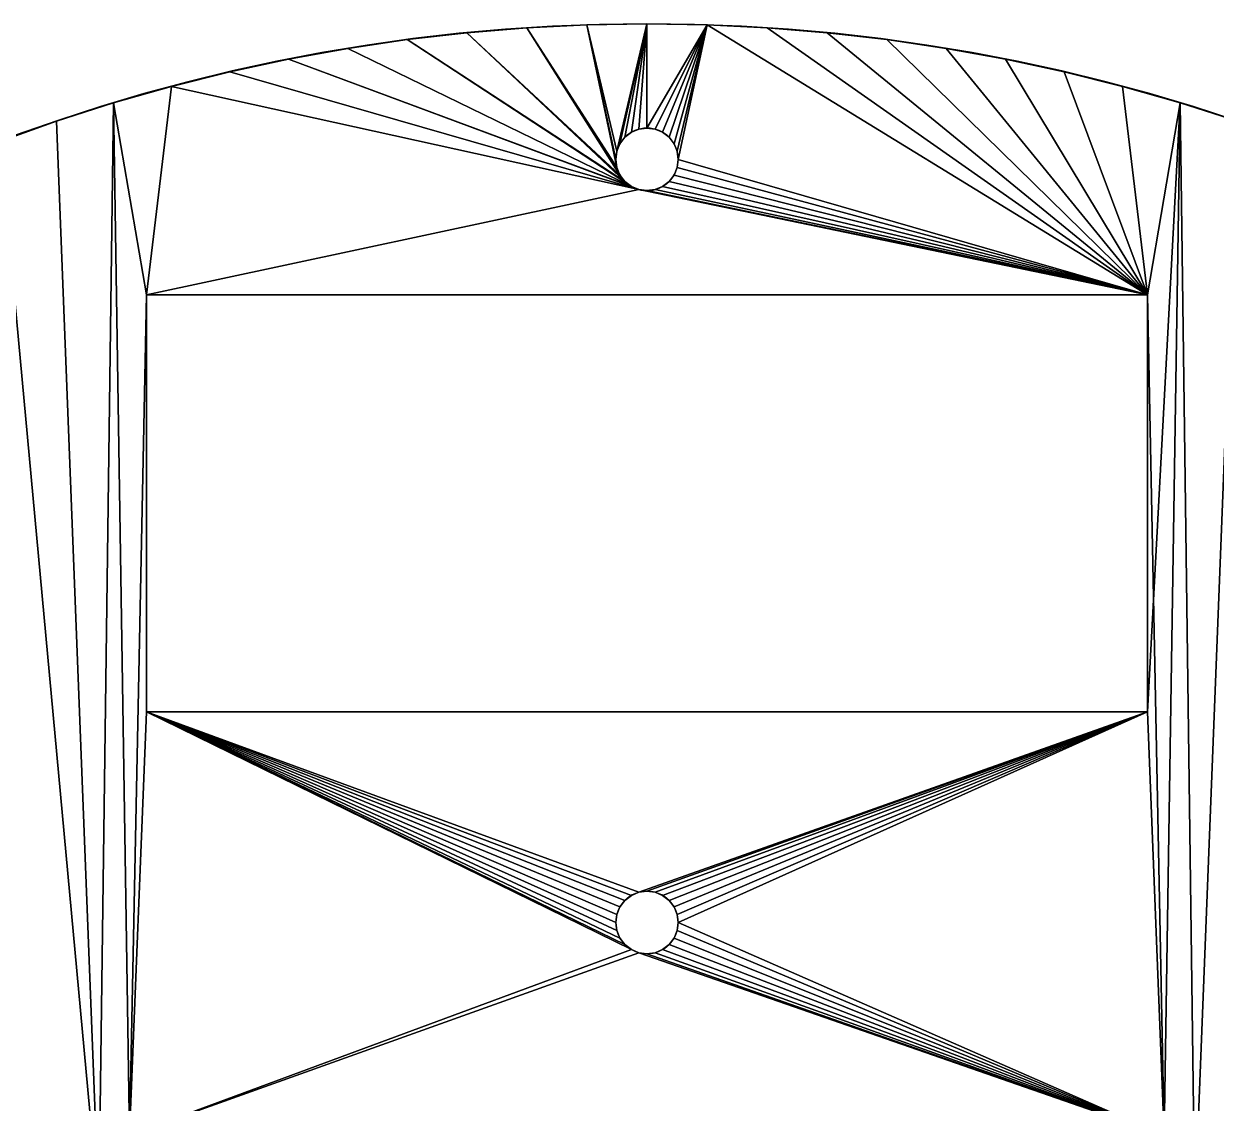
# Model space of a CAD drawing. Extents: x -88 to 88, y -88 to 88.
# Drawn here: x -29.9 to 27.3, y 36.3 to 88.1 of the extents above; entities that cross this region are included whole.
import ezdxf

# ---------------------------------------------------------------- set-up
doc = ezdxf.new("R2010")
doc.units = 0
doc.header["$MEASUREMENT"] = 0
doc.layers.get('0').update_dxf_attribs({"color": 13, "linetype": 'CONTINUOUS'})

# ---------------------------------------------------------------- blocks, each defined once
blk = doc.blocks.new('FUFO_S1')
for p, q in [((82.338, 182.011, 2), (82.338, 182.011, 4)), ((85.217, 182.153, 2), (85.217, 182.153, 4)), ((88.1, 182.2, 2), (88.1, 182.2, 4)), ((90.983, 182.153, 2), (90.983, 182.153, 4)), ((93.862, 182.011, 2), (93.862, 182.011, 4)), ((76.601, 181.446, 2), (76.601, 181.446, 4)), ((79.465, 181.776, 2), (79.465, 181.776, 4)), ((96.735, 181.776, 2), (96.735, 181.776, 4)), ((99.599, 181.446, 2), (99.599, 181.446, 4)), ((73.749, 181.023, 2), (73.749, 181.023, 4)), ((102.451, 181.023, 2), (102.451, 181.023, 4)), ((70.913, 180.507, 2), (70.913, 180.507, 4)), ((105.287, 180.507, 2), (105.287, 180.507, 4)), ((68.095, 179.899, 2), (68.095, 179.899, 4)), ((108.105, 179.899, 2), (108.105, 179.899, 4)), ((65.298, 179.198, 2), (65.298, 179.198, 4)), ((110.902, 179.198, 2), (110.902, 179.198, 4)), ((62.526, 178.406, 2), (62.526, 178.406, 4)), ((113.674, 178.406, 2), (113.674, 178.406, 4)), ((59.781, 177.525, 2), (59.781, 177.525, 4)), ((87.039, 176.761, 2), (87.039, 176.761, 4)), ((87.35, 176.999, 2), (87.35, 176.999, 4)), ((87.712, 177.149, 2), (87.712, 177.149, 4)), ((88.1, 177.2, 2), (88.1, 177.2, 4)), ((88.488, 177.149, 2), (88.488, 177.149, 4)), ((88.85, 176.999, 2), (88.85, 176.999, 4)), ((89.161, 176.761, 2), (89.161, 176.761, 4)), ((86.651, 176.088, 2), (86.651, 176.088, 4)), ((86.801, 176.45, 2), (86.801, 176.45, 4)), ((89.399, 176.45, 2), (89.399, 176.45, 4)), ((89.549, 176.088, 2), (89.549, 176.088, 4)), ((86.6, 175.7, 2), (86.6, 175.7, 4)), ((89.6, 175.7, 2), (89.6, 175.7, 4)), ((86.651, 175.312, 2), (86.651, 175.312, 4)), ((86.801, 174.95, 2), (86.801, 174.95, 4)), ((89.399, 174.95, 2), (89.399, 174.95, 4)), ((89.549, 175.312, 2), (89.549, 175.312, 4)), ((87.039, 174.639, 2), (87.039, 174.639, 4)), ((87.35, 174.401, 2), (87.35, 174.401, 4)), ((88.85, 174.401, 2), (88.85, 174.401, 4)), ((89.161, 174.639, 2), (89.161, 174.639, 4)), ((87.712, 174.251, 2), (87.712, 174.251, 4)), ((88.1, 174.2, 2), (88.1, 174.2, 4)), ((88.488, 174.251, 2), (88.488, 174.251, 4)), ((64.1, 149.2, 4), (64.1, 169.2, 4)), ((64.1, 169.2, 4), (112.1, 169.2, 4)), ((64.1, 169.2, 2), (64.1, 169.2, 4)), ((64.1, 149.2, 2), (64.1, 169.2, 2)), ((64.1, 169.2, 2), (112.1, 169.2, 2)), ((112.1, 169.2, 4), (112.1, 149.2, 4)), ((112.1, 169.2, 2), (112.1, 169.2, 4)), ((112.1, 169.2, 2), (112.1, 149.2, 2)), ((112.1, 149.2, 4), (64.1, 149.2, 4)), ((64.1, 149.2, 2), (64.1, 149.2, 4)), ((112.1, 149.2, 2), (64.1, 149.2, 2)), ((112.1, 149.2, 2), (112.1, 149.2, 4)), ((87.039, 140.161, 2), (87.039, 140.161, 4)), ((87.35, 140.399, 2), (87.35, 140.399, 4)), ((87.712, 140.549, 2), (87.712, 140.549, 4)), ((88.1, 140.6, 2), (88.1, 140.6, 4)), ((88.488, 140.549, 2), (88.488, 140.549, 4)), ((88.85, 140.399, 2), (88.85, 140.399, 4)), ((89.161, 140.161, 2), (89.161, 140.161, 4)), ((86.801, 139.85, 2), (86.801, 139.85, 4)), ((89.399, 139.85, 2), (89.399, 139.85, 4)), ((86.6, 139.1, 2), (86.6, 139.1, 4)), ((86.651, 139.488, 2), (86.651, 139.488, 4)), ((89.549, 139.488, 2), (89.549, 139.488, 4)), ((89.6, 139.1, 2), (89.6, 139.1, 4)), ((86.651, 138.712, 2), (86.651, 138.712, 4)), ((89.549, 138.712, 2), (89.549, 138.712, 4)), ((86.801, 138.35, 2), (86.801, 138.35, 4)), ((87.039, 138.039, 2), (87.039, 138.039, 4)), ((87.35, 137.801, 2), (87.35, 137.801, 4)), ((88.85, 137.801, 2), (88.85, 137.801, 4)), ((89.161, 138.039, 2), (89.161, 138.039, 4)), ((89.399, 138.35, 2), (89.399, 138.35, 4)), ((87.712, 137.651, 2), (87.712, 137.651, 4)), ((88.1, 137.6, 2), (88.1, 137.6, 4)), ((88.488, 137.651, 2), (88.488, 137.651, 4))]:
    blk.add_line(p, q)
at = {"extrusion": (0, 0, -1)}
for centre, radius in [((-88.1, 94.1, -4), 88.1), ((-88.1, 94.1, -2), 88.1), ((-88.1, 175.7, -4), 1.5), ((-88.1, 175.7, -2), 1.5), ((-88.1, 139.1, -4), 1.5), ((-88.1, 139.1, -2), 1.5)]:
    blk.add_circle(centre, radius, dxfattribs=at)
mesh = blk.add_polyface()
corners = [(61.818, 125.375, 4), (62.526, 178.406, 4), (59.781, 177.525, 4), (63.282, 128.908, 4), (64.1, 169.2, 4), (65.298, 179.198, 4), (64.1, 149.2, 4), (87.712, 174.251, 4), (68.095, 179.899, 4), (70.913, 180.507, 4), (87.35, 174.401, 4), (73.749, 181.023, 4), (76.601, 181.446, 4), (87.039, 174.639, 4), (79.465, 181.776, 4), (86.801, 174.95, 4), (82.338, 182.011, 4), (86.651, 175.312, 4), (85.217, 182.153, 4), (54.386, 175.494, 4), (53.01, 130.387, 4), (53.066, 130.39, 4), (53.12, 130.403, 4), (53.261, 130.399, 4), (53.402, 130.406, 4), (53.456, 130.394, 4), (53.511, 130.393, 4), (53.646, 130.353, 4), (53.784, 130.323, 4), (53.834, 130.298, 4), (53.887, 130.282, 4), (54.007, 130.208, 4), (54.132, 130.144, 4), (54.173, 130.107, 4), (54.221, 130.078, 4), (54.318, 129.975, 4), (54.422, 129.881, 4), (57.067, 176.553, 4), (54.452, 129.834, 4), (54.49, 129.794, 4), (54.558, 129.67, 4), (54.634, 129.551, 4), (54.651, 129.499, 4), (54.678, 129.45, 4), (54.711, 129.313, 4), (54.754, 129.178, 4), (54.756, 129.123, 4)]
mesh.append_faces([[corners[k] for k in face] for face in [(1, 4, 5), (4, 3, 6), (5, 7, 8), (8, 7, 9), (9, 10, 11), (11, 10, 12), (12, 13, 14), (14, 15, 16), (16, 17, 18), (19, 36, 37), (37, 0, 2)]], dxfattribs={"vtx0": -1, "vtx1": -1})
mesh.append_faces([[corners[k] for k in face] for face in [(1, 3, 4), (5, 4, 7)]], dxfattribs={"vtx0": -1, "vtx1": -1, "vtx2": -1})
mesh.append_faces([[corners[k] for k in face] for face in [(0, 1, 2), (9, 7, 10), (12, 10, 13), (14, 13, 15), (16, 15, 17), (19, 20, 21), (19, 21, 22), (19, 22, 23), (19, 23, 24), (19, 24, 25), (19, 25, 26), (19, 26, 27), (19, 27, 28), (19, 28, 29), (19, 29, 30), (19, 30, 31), (19, 31, 32), (19, 32, 33), (19, 33, 34), (19, 34, 35), (19, 35, 36), (37, 36, 38), (37, 38, 39), (37, 39, 40), (37, 40, 41), (37, 41, 42), (37, 42, 43), (37, 43, 44), (37, 44, 45), (37, 45, 46)]], dxfattribs={"vtx0": -1, "vtx2": -1})
mesh = blk.add_polyface()
corners = [(64.1, 149.2, 2), (86.651, 139.488, 2), (86.6, 139.1, 2), (86.801, 139.85, 2), (87.039, 140.161, 2), (87.35, 140.399, 2), (87.712, 140.549, 2), (112.1, 149.2, 2), (85.217, 182.153, 2), (86.651, 176.088, 2), (86.6, 175.7, 2), (88.1, 182.2, 2), (86.801, 176.45, 2), (87.039, 176.761, 2), (87.35, 176.999, 2), (87.712, 177.149, 2), (88.1, 177.2, 2), (90.983, 182.153, 2), (88.488, 177.149, 2), (88.85, 176.999, 2), (89.161, 176.761, 2), (62.526, 178.406, 2), (61.818, 125.375, 2), (59.781, 177.525, 2), (63.282, 128.908, 2), (64.1, 169.2, 2), (65.298, 179.198, 2), (87.712, 174.251, 2), (112.1, 169.2, 2), (68.095, 179.899, 2), (70.913, 180.507, 2), (87.35, 174.401, 2), (73.749, 181.023, 2), (76.601, 181.446, 2), (87.039, 174.639, 2), (79.465, 181.776, 2), (86.801, 174.95, 2), (82.338, 182.011, 2), (86.651, 175.312, 2), (87.712, 137.651, 2), (112.901, 128.892, 2), (87.35, 137.801, 2), (87.039, 138.039, 2), (86.801, 138.35, 2), (86.651, 138.712, 2), (54.773, 128.787, 2), (57.067, 176.553, 2), (56.814, 120.374, 2)]
mesh.append_faces([[corners[k] for k in face] for face in [(1, 0, 3), (3, 0, 4), (4, 0, 5), (5, 0, 6), (9, 11, 12), (12, 11, 13), (13, 11, 14), (14, 11, 15), (15, 11, 16), (16, 17, 18), (18, 17, 19), (19, 17, 20), (21, 22, 23), (22, 21, 24), (25, 27, 28), (27, 30, 31), (31, 33, 34), (34, 35, 36), (36, 37, 38), (38, 8, 10), (24, 39, 40), (39, 24, 41), (0, 24, 25), (41, 0, 42), (42, 0, 43), (43, 0, 44), (44, 0, 2)]], dxfattribs={"vtx0": -1, "vtx1": -1})
mesh.append_faces([[corners[k] for k in face] for face in [(24, 21, 25), (25, 26, 27), (41, 24, 0), (45, 46, 47), (47, 46, 22)]], dxfattribs={"vtx0": -1, "vtx1": -1, "vtx2": -1})
mesh.append_faces([[corners[k] for k in face] for face in [(0, 1, 2), (6, 0, 7), (8, 9, 10), (9, 8, 11), (16, 11, 17), (25, 21, 26), (27, 26, 29), (27, 29, 30), (31, 30, 32), (31, 32, 33), (34, 33, 35), (36, 35, 37), (38, 37, 8), (22, 46, 23)]], dxfattribs={"vtx0": -1, "vtx2": -1})
mesh = blk.add_polyface()
corners = [(116.419, 177.525, 4), (119.364, 120.35, 4), (119.133, 176.553, 4), (121.814, 175.494, 4), (121.4, 128.889, 4), (121.451, 129.277, 4), (121.601, 129.639, 4), (121.84, 129.95, 4), (124.459, 174.347, 4), (122.15, 130.188, 4), (112.1, 149.2, 4), (112.901, 128.892, 4), (112.1, 169.2, 4), (87.712, 174.251, 4), (64.1, 169.2, 4), (85.217, 182.153, 4), (86.651, 175.312, 4), (86.6, 175.7, 4), (88.1, 174.2, 4), (88.488, 174.251, 4), (88.85, 174.401, 4), (89.161, 174.639, 4), (89.399, 174.95, 4), (89.549, 175.312, 4), (89.6, 175.7, 4), (90.983, 182.153, 4), (93.862, 182.011, 4), (96.735, 181.776, 4), (99.599, 181.446, 4), (102.451, 181.023, 4), (105.287, 180.507, 4), (108.105, 179.899, 4), (110.902, 179.198, 4), (113.674, 178.406, 4), (114.365, 125.355, 4), (86.651, 176.088, 4), (88.1, 182.2, 4), (86.801, 176.45, 4), (87.039, 176.761, 4), (87.35, 176.999, 4), (87.712, 177.149, 4), (88.1, 177.2, 4), (88.488, 177.149, 4), (88.85, 176.999, 4), (89.161, 176.761, 4), (89.399, 176.45, 4), (89.549, 176.088, 4), (64.1, 149.2, 4), (87.712, 140.549, 4)]
mesh.append_faces([[corners[k] for k in face] for face in [(0, 1, 2), (2, 1, 3), (3, 7, 8), (10, 11, 12), (13, 12, 18), (18, 12, 19), (19, 12, 20), (20, 12, 21), (21, 12, 22), (22, 12, 23), (23, 12, 24), (25, 12, 26), (26, 12, 27), (27, 12, 28), (28, 12, 29), (29, 12, 30), (30, 12, 31), (31, 12, 32), (32, 12, 33), (33, 34, 0), (15, 35, 36), (35, 15, 17), (36, 41, 25), (47, 48, 10)]], dxfattribs={"vtx0": -1, "vtx1": -1})
mesh.append_faces([[corners[k] for k in face] for face in [(24, 12, 25), (33, 12, 11)]], dxfattribs={"vtx0": -1, "vtx1": -1, "vtx2": -1})
mesh.append_faces([[corners[k] for k in face] for face in [(3, 4, 5), (3, 5, 6), (3, 6, 7), (8, 7, 9), (13, 14, 12), (15, 16, 17), (36, 35, 37), (36, 37, 38), (36, 38, 39), (36, 39, 40), (36, 40, 41), (25, 41, 42), (25, 42, 43), (25, 43, 44), (25, 44, 45), (25, 45, 46), (25, 46, 24)]], dxfattribs={"vtx0": -1, "vtx2": -1})
mesh = blk.add_polyface()
corners = [(79.465, 181.776, 4), (82.338, 182.011, 2), (79.465, 181.776, 2), (82.338, 182.011, 4)]
mesh.append_faces([[corners[k] for k in face] for face in [(0, 1, 2), (1, 0, 3)]], dxfattribs={"vtx0": -1})
mesh = blk.add_polyface()
corners = [(82.338, 182.011, 4), (85.217, 182.153, 2), (82.338, 182.011, 2), (85.217, 182.153, 4)]
mesh.append_faces([[corners[k] for k in face] for face in [(0, 1, 2), (1, 0, 3)]], dxfattribs={"vtx0": -1})
mesh = blk.add_polyface()
corners = [(85.217, 182.153, 4), (88.1, 182.2, 2), (85.217, 182.153, 2), (88.1, 182.2, 4)]
mesh.append_faces([[corners[k] for k in face] for face in [(0, 1, 2), (1, 0, 3)]], dxfattribs={"vtx0": -1})
mesh = blk.add_polyface()
corners = [(119.364, 120.35, 2), (121.451, 128.501, 2), (122.9, 118.885, 2), (121.4, 128.889, 2), (114.365, 125.355, 2), (116.419, 177.525, 2), (119.133, 176.553, 2), (121.814, 175.494, 2), (121.451, 129.277, 2), (121.601, 129.639, 2), (87.712, 140.549, 2), (112.1, 149.2, 2), (88.1, 140.6, 2), (88.488, 140.549, 2), (88.85, 140.399, 2), (89.161, 140.161, 2), (89.399, 139.85, 2), (89.549, 139.488, 2), (89.6, 139.1, 2), (89.161, 176.761, 2), (90.983, 182.153, 2), (89.399, 176.45, 2), (89.549, 176.088, 2), (89.6, 175.7, 2), (112.1, 169.2, 2), (87.712, 174.251, 2), (88.1, 174.2, 2), (88.488, 174.251, 2), (88.85, 174.401, 2), (89.161, 174.639, 2), (89.399, 174.95, 2), (89.549, 175.312, 2), (93.862, 182.011, 2), (96.735, 181.776, 2), (99.599, 181.446, 2), (102.451, 181.023, 2), (105.287, 180.507, 2), (108.105, 179.899, 2), (110.902, 179.198, 2), (113.674, 178.406, 2), (112.901, 128.892, 2), (87.712, 137.651, 2), (88.1, 137.6, 2), (88.488, 137.651, 2), (88.85, 137.801, 2), (89.161, 138.039, 2), (89.399, 138.35, 2), (89.549, 138.712, 2)]
mesh.append_faces([[corners[k] for k in face] for face in [(0, 1, 2), (1, 0, 3), (3, 7, 8), (8, 7, 9), (10, 11, 12), (12, 11, 13), (13, 11, 14), (14, 11, 15), (15, 11, 16), (16, 11, 17), (17, 11, 18), (19, 20, 21), (21, 20, 22), (22, 20, 23), (24, 39, 11), (40, 39, 4)]], dxfattribs={"vtx0": -1, "vtx1": -1})
mesh.append_faces([[corners[k] for k in face] for face in [(0, 4, 5), (0, 7, 3), (24, 23, 20), (11, 39, 40), (40, 18, 11)]], dxfattribs={"vtx0": -1, "vtx1": -1, "vtx2": -1})
mesh.append_faces([[corners[k] for k in face] for face in [(0, 5, 6), (0, 6, 7), (24, 25, 26), (24, 26, 27), (24, 27, 28), (24, 28, 29), (24, 29, 30), (24, 30, 31), (24, 31, 23), (24, 20, 32), (24, 32, 33), (24, 33, 34), (24, 34, 35), (24, 35, 36), (24, 36, 37), (24, 37, 38), (24, 38, 39), (4, 39, 5), (40, 41, 42), (40, 42, 43), (40, 43, 44), (40, 44, 45), (40, 45, 46), (40, 46, 47), (40, 47, 18)]], dxfattribs={"vtx0": -1, "vtx2": -1})
mesh = blk.add_polyface()
corners = [(88.1, 182.2, 4), (90.983, 182.153, 2), (88.1, 182.2, 2), (90.983, 182.153, 4)]
mesh.append_faces([[corners[k] for k in face] for face in [(0, 1, 2), (1, 0, 3)]], dxfattribs={"vtx0": -1})
mesh = blk.add_polyface()
corners = [(90.983, 182.153, 4), (93.862, 182.011, 2), (90.983, 182.153, 2), (93.862, 182.011, 4)]
mesh.append_faces([[corners[k] for k in face] for face in [(0, 1, 2), (1, 0, 3)]], dxfattribs={"vtx0": -1})
mesh = blk.add_polyface()
corners = [(93.862, 182.011, 4), (96.735, 181.776, 2), (93.862, 182.011, 2), (96.735, 181.776, 4)]
mesh.append_faces([[corners[k] for k in face] for face in [(0, 1, 2), (1, 0, 3)]], dxfattribs={"vtx0": -1})
mesh = blk.add_polyface()
corners = [(73.749, 181.023, 4), (76.601, 181.446, 2), (73.749, 181.023, 2), (76.601, 181.446, 4)]
mesh.append_faces([[corners[k] for k in face] for face in [(0, 1, 2), (1, 0, 3)]], dxfattribs={"vtx0": -1})
mesh = blk.add_polyface()
corners = [(76.601, 181.446, 4), (79.465, 181.776, 2), (76.601, 181.446, 2), (79.465, 181.776, 4)]
mesh.append_faces([[corners[k] for k in face] for face in [(0, 1, 2), (1, 0, 3)]], dxfattribs={"vtx0": -1})
mesh = blk.add_polyface()
corners = [(96.735, 181.776, 4), (99.599, 181.446, 2), (96.735, 181.776, 2), (99.599, 181.446, 4)]
mesh.append_faces([[corners[k] for k in face] for face in [(0, 1, 2), (1, 0, 3)]], dxfattribs={"vtx0": -1})
mesh = blk.add_polyface()
corners = [(99.599, 181.446, 4), (102.451, 181.023, 2), (99.599, 181.446, 2), (102.451, 181.023, 4)]
mesh.append_faces([[corners[k] for k in face] for face in [(0, 1, 2), (1, 0, 3)]], dxfattribs={"vtx0": -1})
mesh = blk.add_polyface()
corners = [(70.913, 180.507, 4), (73.749, 181.023, 2), (70.913, 180.507, 2), (73.749, 181.023, 4)]
mesh.append_faces([[corners[k] for k in face] for face in [(0, 1, 2), (1, 0, 3)]], dxfattribs={"vtx0": -1})
mesh = blk.add_polyface()
corners = [(102.451, 181.023, 4), (105.287, 180.507, 2), (102.451, 181.023, 2), (105.287, 180.507, 4)]
mesh.append_faces([[corners[k] for k in face] for face in [(0, 1, 2), (1, 0, 3)]], dxfattribs={"vtx0": -1})
mesh = blk.add_polyface()
corners = [(68.095, 179.899, 4), (70.913, 180.507, 2), (68.095, 179.899, 2), (70.913, 180.507, 4)]
mesh.append_faces([[corners[k] for k in face] for face in [(0, 1, 2), (1, 0, 3)]], dxfattribs={"vtx0": -1})
mesh = blk.add_polyface()
corners = [(105.287, 180.507, 4), (108.105, 179.899, 2), (105.287, 180.507, 2), (108.105, 179.899, 4)]
mesh.append_faces([[corners[k] for k in face] for face in [(0, 1, 2), (1, 0, 3)]], dxfattribs={"vtx0": -1})
mesh = blk.add_polyface()
corners = [(65.298, 179.198, 4), (68.095, 179.899, 2), (65.298, 179.198, 2), (68.095, 179.899, 4)]
mesh.append_faces([[corners[k] for k in face] for face in [(0, 1, 2), (1, 0, 3)]], dxfattribs={"vtx0": -1})
mesh = blk.add_polyface()
corners = [(108.105, 179.899, 4), (110.902, 179.198, 2), (108.105, 179.899, 2), (110.902, 179.198, 4)]
mesh.append_faces([[corners[k] for k in face] for face in [(0, 1, 2), (1, 0, 3)]], dxfattribs={"vtx0": -1})
mesh = blk.add_polyface()
corners = [(62.526, 178.406, 4), (65.298, 179.198, 2), (62.526, 178.406, 2), (65.298, 179.198, 4)]
mesh.append_faces([[corners[k] for k in face] for face in [(0, 1, 2), (1, 0, 3)]], dxfattribs={"vtx0": -1})
mesh = blk.add_polyface()
corners = [(110.902, 179.198, 4), (113.674, 178.406, 2), (110.902, 179.198, 2), (113.674, 178.406, 4)]
mesh.append_faces([[corners[k] for k in face] for face in [(0, 1, 2), (1, 0, 3)]], dxfattribs={"vtx0": -1})
mesh = blk.add_polyface()
corners = [(63.282, 128.908, 4), (87.35, 137.801, 4), (64.1, 149.2, 4), (87.712, 137.651, 4), (87.039, 138.039, 4), (86.801, 138.35, 4), (86.651, 138.712, 4), (86.6, 139.1, 4), (62.526, 178.406, 4), (61.818, 125.375, 4), (54.773, 128.787, 4), (54.769, 129.069, 4), (54.766, 128.928, 4), (53.295, 127.423, 4), (53.278, 118.909, 4), (56.814, 120.374, 4), (53.436, 127.42, 4), (53.489, 127.432, 4), (53.545, 127.435, 4), (53.679, 127.478, 4), (53.816, 127.511, 4), (53.865, 127.538, 4), (53.918, 127.555, 4), (54.036, 127.631, 4), (54.16, 127.698, 4), (54.2, 127.737, 4), (54.247, 127.766, 4), (54.342, 127.871, 4), (54.444, 127.968, 4), (54.473, 128.015, 4), (54.51, 128.056, 4), (54.575, 128.182, 4), (54.648, 128.302, 4), (54.664, 128.355, 4), (54.689, 128.405, 4), (54.719, 128.542, 4), (54.759, 128.678, 4), (54.761, 128.733, 4), (87.712, 140.549, 4), (87.35, 140.399, 4), (87.039, 140.161, 4), (86.801, 139.85, 4), (86.651, 139.488, 4), (57.067, 176.553, 4), (54.756, 129.123, 4), (80.623, 96.574, 4), (85.624, 101.575, 4)]
mesh.append_faces([[corners[k] for k in face] for face in [(10, 11, 12)]], dxfattribs={"vtx0": -1})
mesh.append_faces([[corners[k] for k in face] for face in [(1, 0, 3), (13, 15, 16), (16, 15, 17), (17, 15, 18), (18, 15, 19), (19, 15, 20), (20, 15, 21), (21, 15, 22), (22, 15, 23), (23, 15, 24), (24, 15, 25), (25, 15, 26), (26, 15, 27), (27, 15, 28), (28, 15, 29), (29, 15, 30), (30, 15, 31), (31, 15, 32), (32, 15, 33), (33, 15, 34), (34, 15, 35), (35, 15, 36), (36, 15, 37), (37, 15, 10), (38, 2, 39), (39, 2, 40), (40, 2, 41), (41, 2, 42), (42, 2, 7), (9, 45, 46)]], dxfattribs={"vtx0": -1, "vtx1": -1})
mesh.append_faces([[corners[k] for k in face] for face in [(0, 1, 2), (43, 11, 10), (43, 10, 15), (43, 15, 9)]], dxfattribs={"vtx0": -1, "vtx1": -1, "vtx2": -1})
mesh.append_faces([[corners[k] for k in face] for face in [(2, 1, 4), (2, 4, 5), (2, 5, 6), (2, 6, 7), (8, 9, 0), (13, 14, 15), (43, 44, 11), (9, 15, 45)]], dxfattribs={"vtx0": -1, "vtx2": -1})
mesh = blk.add_polyface()
corners = [(59.781, 177.525, 4), (62.526, 178.406, 2), (59.781, 177.525, 2), (62.526, 178.406, 4)]
mesh.append_faces([[corners[k] for k in face] for face in [(0, 1, 2), (1, 0, 3)]], dxfattribs={"vtx0": -1})
mesh = blk.add_polyface()
corners = [(85.624, 101.575, 4), (86.6, 94.1, 4), (86.651, 94.488, 4), (86.801, 94.85, 4), (90.576, 101.575, 4), (87.039, 95.161, 4), (87.35, 95.399, 4), (87.712, 95.549, 4), (88.1, 95.6, 4), (88.488, 95.549, 4), (88.85, 95.399, 4), (89.161, 95.161, 4), (89.399, 94.85, 4), (89.549, 94.488, 4), (89.6, 94.1, 4), (119.364, 120.35, 4), (121.451, 128.501, 4), (121.4, 128.889, 4), (122.9, 118.885, 4), (121.601, 128.139, 4), (121.839, 127.828, 4), (122.15, 127.59, 4), (122.512, 127.44, 4), (122.9, 127.389, 4), (123.288, 127.44, 4), (95.577, 96.574, 4), (114.365, 125.355, 4), (95.577, 91.625, 4), (116.419, 177.525, 4), (121.814, 175.494, 4), (87.712, 137.651, 4), (63.282, 128.908, 4), (112.901, 128.892, 4), (88.1, 137.6, 4), (88.488, 137.651, 4), (88.85, 137.801, 4), (89.161, 138.039, 4), (89.399, 138.35, 4), (89.549, 138.712, 4), (89.6, 139.1, 4), (112.1, 149.2, 4), (113.674, 178.406, 4), (87.712, 140.549, 4), (88.1, 140.6, 4), (88.488, 140.549, 4), (88.85, 140.399, 4), (89.161, 140.161, 4), (89.399, 139.85, 4), (89.549, 139.488, 4)]
mesh.append_faces([[corners[k] for k in face] for face in [(0, 3, 4), (16, 18, 19), (19, 18, 20), (20, 18, 21), (21, 18, 22), (22, 18, 23), (23, 18, 24), (4, 25, 26), (25, 4, 27), (30, 32, 33), (33, 32, 34), (34, 32, 35), (35, 32, 36), (36, 32, 37), (37, 32, 38), (38, 32, 39)]], dxfattribs={"vtx0": -1, "vtx1": -1})
mesh.append_faces([[corners[k] for k in face] for face in [(26, 15, 28), (29, 15, 17), (39, 32, 40)]], dxfattribs={"vtx0": -1, "vtx1": -1, "vtx2": -1})
mesh.append_faces([[corners[k] for k in face] for face in [(0, 1, 2), (0, 2, 3), (4, 3, 5), (4, 5, 6), (4, 6, 7), (4, 7, 8), (4, 8, 9), (4, 9, 10), (4, 10, 11), (4, 11, 12), (4, 12, 13), (4, 13, 14), (15, 16, 17), (16, 15, 18), (26, 25, 15), (30, 31, 32), (41, 32, 26), (40, 42, 43), (40, 43, 44), (40, 44, 45), (40, 45, 46), (40, 46, 47), (40, 47, 48), (40, 48, 39)]], dxfattribs={"vtx0": -1, "vtx2": -1})
mesh = blk.add_polyface()
corners = [(113.674, 178.406, 4), (116.419, 177.525, 2), (113.674, 178.406, 2), (116.419, 177.525, 4)]
mesh.append_faces([[corners[k] for k in face] for face in [(0, 1, 2), (1, 0, 3)]], dxfattribs={"vtx0": -1})
mesh = blk.add_polyface()
corners = [(57.067, 176.553, 4), (59.781, 177.525, 2), (57.067, 176.553, 2), (59.781, 177.525, 4)]
mesh.append_faces([[corners[k] for k in face] for face in [(0, 1, 2), (1, 0, 3)]], dxfattribs={"vtx0": -1})
mesh = blk.add_polyface()
corners = [(87.039, 176.761, 2), (86.801, 176.45, 4), (86.801, 176.45, 2), (87.039, 176.761, 4)]
mesh.append_faces([[corners[k] for k in face] for face in [(0, 1, 2), (1, 0, 3)]], dxfattribs={"vtx0": -1})
mesh = blk.add_polyface()
corners = [(87.35, 176.999, 4), (87.039, 176.761, 2), (87.35, 176.999, 2), (87.039, 176.761, 4)]
mesh.append_faces([[corners[k] for k in face] for face in [(0, 1, 2), (1, 0, 3)]], dxfattribs={"vtx0": -1})
mesh = blk.add_polyface()
corners = [(87.712, 177.149, 4), (87.35, 176.999, 2), (87.712, 177.149, 2), (87.35, 176.999, 4)]
mesh.append_faces([[corners[k] for k in face] for face in [(0, 1, 2), (1, 0, 3)]], dxfattribs={"vtx0": -1})
mesh = blk.add_polyface()
corners = [(88.1, 177.2, 4), (87.712, 177.149, 2), (88.1, 177.2, 2), (87.712, 177.149, 4)]
mesh.append_faces([[corners[k] for k in face] for face in [(0, 1, 2), (1, 0, 3)]], dxfattribs={"vtx0": -1})
mesh = blk.add_polyface()
corners = [(88.488, 177.149, 4), (88.1, 177.2, 2), (88.488, 177.149, 2), (88.1, 177.2, 4)]
mesh.append_faces([[corners[k] for k in face] for face in [(0, 1, 2), (1, 0, 3)]], dxfattribs={"vtx0": -1})
mesh = blk.add_polyface()
corners = [(88.85, 176.999, 4), (88.488, 177.149, 2), (88.85, 176.999, 2), (88.488, 177.149, 4)]
mesh.append_faces([[corners[k] for k in face] for face in [(0, 1, 2), (1, 0, 3)]], dxfattribs={"vtx0": -1})
mesh = blk.add_polyface()
corners = [(89.161, 176.761, 4), (88.85, 176.999, 2), (89.161, 176.761, 2), (88.85, 176.999, 4)]
mesh.append_faces([[corners[k] for k in face] for face in [(0, 1, 2), (1, 0, 3)]], dxfattribs={"vtx0": -1})
mesh = blk.add_polyface()
corners = [(89.161, 176.761, 4), (89.399, 176.45, 2), (89.399, 176.45, 4), (89.161, 176.761, 2)]
mesh.append_faces([[corners[k] for k in face] for face in [(0, 1, 2), (1, 0, 3)]], dxfattribs={"vtx0": -1})
mesh = blk.add_polyface()
corners = [(86.651, 176.088, 2), (86.6, 175.7, 4), (86.6, 175.7, 2), (86.651, 176.088, 4)]
mesh.append_faces([[corners[k] for k in face] for face in [(0, 1, 2), (1, 0, 3)]], dxfattribs={"vtx0": -1})
mesh = blk.add_polyface()
corners = [(86.801, 176.45, 2), (86.651, 176.088, 4), (86.651, 176.088, 2), (86.801, 176.45, 4)]
mesh.append_faces([[corners[k] for k in face] for face in [(0, 1, 2), (1, 0, 3)]], dxfattribs={"vtx0": -1})
mesh = blk.add_polyface()
corners = [(89.399, 176.45, 4), (89.549, 176.088, 2), (89.549, 176.088, 4), (89.399, 176.45, 2)]
mesh.append_faces([[corners[k] for k in face] for face in [(0, 1, 2), (1, 0, 3)]], dxfattribs={"vtx0": -1})
mesh = blk.add_polyface()
corners = [(89.549, 176.088, 4), (89.6, 175.7, 2), (89.6, 175.7, 4), (89.549, 176.088, 2)]
mesh.append_faces([[corners[k] for k in face] for face in [(0, 1, 2), (1, 0, 3)]], dxfattribs={"vtx0": -1})
mesh = blk.add_polyface()
corners = [(86.6, 175.7, 2), (86.651, 175.312, 4), (86.651, 175.312, 2), (86.6, 175.7, 4)]
mesh.append_faces([[corners[k] for k in face] for face in [(0, 1, 2), (1, 0, 3)]], dxfattribs={"vtx0": -1})
mesh = blk.add_polyface()
corners = [(89.6, 175.7, 4), (89.549, 175.312, 2), (89.549, 175.312, 4), (89.6, 175.7, 2)]
mesh.append_faces([[corners[k] for k in face] for face in [(0, 1, 2), (1, 0, 3)]], dxfattribs={"vtx0": -1})
mesh = blk.add_polyface()
corners = [(86.651, 175.312, 2), (86.801, 174.95, 4), (86.801, 174.95, 2), (86.651, 175.312, 4)]
mesh.append_faces([[corners[k] for k in face] for face in [(0, 1, 2), (1, 0, 3)]], dxfattribs={"vtx0": -1})
mesh = blk.add_polyface()
corners = [(86.801, 174.95, 2), (87.039, 174.639, 4), (87.039, 174.639, 2), (86.801, 174.95, 4)]
mesh.append_faces([[corners[k] for k in face] for face in [(0, 1, 2), (1, 0, 3)]], dxfattribs={"vtx0": -1})
mesh = blk.add_polyface()
corners = [(89.399, 174.95, 4), (89.161, 174.639, 2), (89.161, 174.639, 4), (89.399, 174.95, 2)]
mesh.append_faces([[corners[k] for k in face] for face in [(0, 1, 2), (1, 0, 3)]], dxfattribs={"vtx0": -1})
mesh = blk.add_polyface()
corners = [(89.549, 175.312, 4), (89.399, 174.95, 2), (89.399, 174.95, 4), (89.549, 175.312, 2)]
mesh.append_faces([[corners[k] for k in face] for face in [(0, 1, 2), (1, 0, 3)]], dxfattribs={"vtx0": -1})
mesh = blk.add_polyface()
corners = [(87.039, 174.639, 4), (87.35, 174.401, 2), (87.039, 174.639, 2), (87.35, 174.401, 4)]
mesh.append_faces([[corners[k] for k in face] for face in [(0, 1, 2), (1, 0, 3)]], dxfattribs={"vtx0": -1})
mesh = blk.add_polyface()
corners = [(87.35, 174.401, 4), (87.712, 174.251, 2), (87.35, 174.401, 2), (87.712, 174.251, 4)]
mesh.append_faces([[corners[k] for k in face] for face in [(0, 1, 2), (1, 0, 3)]], dxfattribs={"vtx0": -1})
mesh = blk.add_polyface()
corners = [(88.488, 174.251, 4), (88.85, 174.401, 2), (88.488, 174.251, 2), (88.85, 174.401, 4)]
mesh.append_faces([[corners[k] for k in face] for face in [(0, 1, 2), (1, 0, 3)]], dxfattribs={"vtx0": -1})
mesh = blk.add_polyface()
corners = [(88.85, 174.401, 4), (89.161, 174.639, 2), (88.85, 174.401, 2), (89.161, 174.639, 4)]
mesh.append_faces([[corners[k] for k in face] for face in [(0, 1, 2), (1, 0, 3)]], dxfattribs={"vtx0": -1})
mesh = blk.add_polyface()
corners = [(51.741, 174.347, 4), (51.741, 13.853, 4), (51.778, 59.336, 4), (80.623, 91.625, 4), (61.814, 62.825, 4), (85.625, 86.626, 4), (85.624, 101.575, 4), (86.6, 94.1, 4), (51.209, 135.98, 4), (51.209, 160.98, 4), (41.578, 94.1, 4), (46.205, 57.219, 4), (41.629, 93.712, 4), (41.779, 93.35, 4), (42.017, 93.039, 4), (42.328, 92.801, 4), (42.689, 92.651, 4), (43.078, 92.6, 4), (43.466, 92.651, 4), (43.828, 92.801, 4), (44.138, 93.039, 4), (44.377, 93.35, 4), (44.527, 93.712, 4), (44.578, 94.1, 4), (46.205, 130.979, 4), (51.205, 52.221, 4), (53.278, 118.909, 4), (53.154, 127.416, 4), (53.278, 69.289, 4), (51.842, 59.722, 4), (51.783, 129.035, 4), (51.845, 128.51, 4), (52.003, 60.079, 4), (51.878, 128.372, 4), (51.904, 128.324, 4), (51.921, 128.271, 4), (51.997, 128.152, 4), (52.065, 128.028, 4), (52.251, 60.382, 4), (52.103, 127.988, 4), (52.133, 127.942, 4), (52.237, 127.847, 4), (52.335, 127.745, 4), (52.569, 60.611, 4), (52.382, 127.716, 4), (52.423, 127.679, 4), (52.548, 127.614, 4), (52.669, 127.54, 4), (52.935, 60.749, 4), (52.722, 127.525, 4), (52.771, 127.499, 4), (52.909, 127.469, 4), (53.044, 127.429, 4), (80.623, 96.574, 4)]
mesh.append_faces([[corners[k] for k in face] for face in [(8, 1, 9), (10, 11, 12), (12, 11, 13), (13, 11, 14), (14, 11, 15), (15, 11, 16), (16, 11, 17), (17, 11, 18), (18, 11, 19), (19, 11, 20), (20, 11, 21), (21, 11, 22), (22, 11, 23), (26, 27, 28), (29, 30, 2), (33, 32, 34), (34, 32, 35), (35, 32, 36), (36, 32, 37), (37, 38, 39), (39, 38, 40), (40, 38, 41), (41, 38, 42), (42, 43, 44), (44, 43, 45), (45, 43, 46), (46, 43, 47), (47, 48, 49), (49, 48, 50), (50, 48, 51), (51, 48, 52)]], dxfattribs={"vtx0": -1, "vtx1": -1})
mesh.append_faces([[corners[k] for k in face] for face in [(0, 1, 2), (3, 5, 6), (6, 5, 7), (23, 11, 24), (52, 48, 28)]], dxfattribs={"vtx0": -1, "vtx1": -1, "vtx2": -1})
mesh.append_faces([[corners[k] for k in face] for face in [(3, 4, 5), (8, 11, 25), (31, 29, 32), (37, 32, 38), (42, 38, 43), (47, 43, 48), (6, 53, 3)]], dxfattribs={"vtx0": -1, "vtx2": -1})
mesh = blk.add_polyface()
corners = [(51.209, 135.98, 2), (51.741, 174.347, 2), (51.741, 13.853, 2), (85.625, 86.626, 2), (80.623, 91.625, 2), (85.624, 101.575, 2), (86.6, 94.1, 2), (86.651, 94.488, 2), (86.801, 94.85, 2), (90.576, 101.575, 2), (87.039, 95.161, 2), (87.35, 95.399, 2), (87.712, 95.549, 2), (88.1, 95.6, 2), (88.488, 95.549, 2), (88.85, 95.399, 2), (89.161, 95.161, 2), (51.806, 59.506, 2), (51.783, 129.035, 2), (51.802, 128.644, 2), (51.921, 128.271, 2), (51.979, 60.039, 2), (52.133, 127.942, 2), (52.217, 60.349, 2), (52.423, 127.679, 2), (52.528, 60.588, 2), (52.771, 127.499, 2), (52.889, 60.738, 2), (53.154, 127.416, 2), (53.278, 60.789, 2), (53.278, 69.289, 2), (53.278, 118.909, 2), (53.545, 127.435, 2), (56.814, 120.374, 2), (42.328, 95.399, 2), (46.205, 130.979, 2), (42.689, 95.549, 2), (43.078, 95.6, 2), (43.466, 95.549, 2), (43.828, 95.399, 2), (44.138, 95.161, 2), (44.377, 94.85, 2), (44.527, 94.488, 2), (44.578, 94.1, 2), (46.205, 57.219, 2), (86.801, 93.35, 2), (90.575, 86.626, 2), (86.651, 93.712, 2), (87.039, 93.039, 2), (87.35, 92.801, 2), (87.712, 92.651, 2), (88.1, 92.6, 2), (88.488, 92.651, 2), (88.85, 92.801, 2), (89.161, 93.039, 2), (51.778, 59.289, 2), (61.818, 125.375, 2), (80.623, 96.574, 2)]
mesh.append_faces([[corners[k] for k in face] for face in [(6, 5, 7), (7, 5, 8), (8, 9, 10), (10, 9, 11), (11, 9, 12), (12, 9, 13), (13, 9, 14), (14, 9, 15), (15, 9, 16), (31, 32, 33), (34, 35, 36), (36, 35, 37), (37, 35, 38), (38, 35, 39), (39, 35, 40), (40, 35, 41), (41, 35, 42), (42, 35, 43), (3, 45, 46), (45, 3, 47), (47, 3, 6), (33, 56, 57), (57, 5, 4)]], dxfattribs={"vtx0": -1, "vtx1": -1})
mesh.append_faces([[corners[k] for k in face] for face in [(0, 1, 2), (3, 4, 5), (3, 5, 6), (29, 28, 30), (44, 43, 35), (1, 18, 55)]], dxfattribs={"vtx0": -1, "vtx1": -1, "vtx2": -1})
mesh.append_faces([[corners[k] for k in face] for face in [(8, 5, 9), (17, 18, 19), (17, 19, 20), (21, 20, 22), (23, 22, 24), (25, 24, 26), (27, 26, 28), (28, 31, 30), (44, 35, 0), (46, 45, 48), (46, 48, 49), (46, 49, 50), (46, 50, 51), (46, 51, 52), (46, 52, 53), (46, 53, 54), (57, 56, 5)]], dxfattribs={"vtx0": -1, "vtx2": -1})
mesh = blk.add_polyface()
corners = [(87.712, 174.251, 4), (88.1, 174.2, 2), (87.712, 174.251, 2), (88.1, 174.2, 4)]
mesh.append_faces([[corners[k] for k in face] for face in [(0, 1, 2), (1, 0, 3)]], dxfattribs={"vtx0": -1})
mesh = blk.add_polyface()
corners = [(88.1, 174.2, 4), (88.488, 174.251, 2), (88.1, 174.2, 2), (88.488, 174.251, 4)]
mesh.append_faces([[corners[k] for k in face] for face in [(0, 1, 2), (1, 0, 3)]], dxfattribs={"vtx0": -1})
mesh = blk.add_polyface()
corners = [(122.9, 118.885, 2), (123.288, 127.44, 2), (122.9, 69.31, 2), (122.923, 60.811, 2), (123.059, 60.791, 2), (123.197, 60.781, 2), (123.252, 60.762, 2), (123.31, 60.754, 2), (123.65, 127.59, 2), (123.437, 60.699, 2), (123.67, 60.599, 2), (123.96, 127.828, 2), (123.977, 60.356, 2), (124.199, 128.139, 2), (124.21, 60.041, 2), (124.349, 128.5, 2), (124.355, 59.677, 2), (124.4, 128.889, 2), (129.997, 130.979, 2), (131.651, 94.491, 2), (131.6, 94.103, 2), (131.801, 94.853, 2), (143.2, 118.1, 2), (132.039, 95.163, 2), (132.35, 95.402, 2), (132.712, 95.552, 2), (133.1, 95.603, 2), (133.488, 95.552, 2), (133.85, 95.402, 2), (134.161, 95.163, 2), (134.399, 94.853, 2), (124.993, 52.221, 2), (124.992, 135.98, 2), (129.993, 57.219, 2), (143.2, 70.1, 2), (131.801, 93.353, 2), (132.039, 93.042, 2), (132.35, 92.804, 2), (132.712, 92.654, 2), (133.1, 92.603, 2), (133.488, 92.654, 2), (133.85, 92.804, 2), (134.161, 93.042, 2), (134.399, 93.353, 2), (114.365, 125.355, 2), (95.577, 96.574, 2), (90.576, 101.575, 2), (119.364, 120.35, 2), (124.459, 174.347, 2), (124.459, 13.853, 2), (124.993, 27.221, 2), (89.161, 95.161, 2), (89.399, 94.85, 2), (89.549, 94.488, 2), (89.6, 94.1, 2), (90.575, 86.626, 2), (95.577, 91.625, 2), (89.161, 93.039, 2), (89.399, 93.35, 2), (89.549, 93.712, 2)]
mesh.append_faces([[corners[k] for k in face] for face in [(0, 1, 2), (3, 1, 4), (4, 1, 5), (5, 1, 6), (6, 1, 7), (7, 8, 9), (19, 18, 21), (21, 22, 23), (23, 22, 24), (24, 22, 25), (25, 22, 26), (26, 22, 27), (27, 22, 28), (28, 22, 29), (29, 22, 30), (18, 31, 32), (44, 45, 46), (45, 44, 47), (51, 46, 52), (52, 46, 53), (53, 46, 54), (56, 46, 45)]], dxfattribs={"vtx0": -1, "vtx1": -1})
mesh.append_faces([[corners[k] for k in face] for face in [(2, 1, 3), (21, 18, 22), (33, 18, 20), (17, 48, 49), (50, 48, 32), (54, 46, 55), (55, 46, 56)]], dxfattribs={"vtx0": -1, "vtx1": -1, "vtx2": -1})
mesh.append_faces([[corners[k] for k in face] for face in [(7, 1, 8), (10, 8, 11), (12, 11, 13), (14, 13, 15), (16, 15, 17), (18, 19, 20), (34, 35, 36), (34, 36, 37), (34, 37, 38), (34, 38, 39), (34, 39, 40), (34, 40, 41), (34, 41, 42), (34, 42, 43), (55, 57, 58), (55, 58, 59), (55, 59, 54)]], dxfattribs={"vtx0": -1, "vtx2": -1})
mesh = blk.add_polyface()
corners = [(64.1, 169.2, 2), (64.1, 149.2, 4), (64.1, 149.2, 2), (64.1, 169.2, 4)]
mesh.append_faces([[corners[k] for k in face] for face in [(0, 1, 2), (1, 0, 3)]], dxfattribs={"vtx0": -1})
mesh = blk.add_polyface()
corners = [(112.1, 169.2, 4), (64.1, 169.2, 2), (112.1, 169.2, 2), (64.1, 169.2, 4)]
mesh.append_faces([[corners[k] for k in face] for face in [(0, 1, 2), (1, 0, 3)]], dxfattribs={"vtx0": -1})
mesh = blk.add_polyface()
corners = [(112.1, 169.2, 4), (112.1, 149.2, 2), (112.1, 149.2, 4), (112.1, 169.2, 2)]
mesh.append_faces([[corners[k] for k in face] for face in [(0, 1, 2), (1, 0, 3)]], dxfattribs={"vtx0": -1})
mesh = blk.add_polyface()
corners = [(64.1, 149.2, 4), (112.1, 149.2, 2), (64.1, 149.2, 2), (112.1, 149.2, 4)]
mesh.append_faces([[corners[k] for k in face] for face in [(0, 1, 2), (1, 0, 3)]], dxfattribs={"vtx0": -1})
mesh = blk.add_polyface()
corners = [(87.039, 140.161, 2), (86.801, 139.85, 4), (86.801, 139.85, 2), (87.039, 140.161, 4)]
mesh.append_faces([[corners[k] for k in face] for face in [(0, 1, 2), (1, 0, 3)]], dxfattribs={"vtx0": -1})
mesh = blk.add_polyface()
corners = [(87.35, 140.399, 4), (87.039, 140.161, 2), (87.35, 140.399, 2), (87.039, 140.161, 4)]
mesh.append_faces([[corners[k] for k in face] for face in [(0, 1, 2), (1, 0, 3)]], dxfattribs={"vtx0": -1})
mesh = blk.add_polyface()
corners = [(87.712, 140.549, 4), (87.35, 140.399, 2), (87.712, 140.549, 2), (87.35, 140.399, 4)]
mesh.append_faces([[corners[k] for k in face] for face in [(0, 1, 2), (1, 0, 3)]], dxfattribs={"vtx0": -1})
mesh = blk.add_polyface()
corners = [(88.1, 140.6, 4), (87.712, 140.549, 2), (88.1, 140.6, 2), (87.712, 140.549, 4)]
mesh.append_faces([[corners[k] for k in face] for face in [(0, 1, 2), (1, 0, 3)]], dxfattribs={"vtx0": -1})
mesh = blk.add_polyface()
corners = [(88.488, 140.549, 4), (88.1, 140.6, 2), (88.488, 140.549, 2), (88.1, 140.6, 4)]
mesh.append_faces([[corners[k] for k in face] for face in [(0, 1, 2), (1, 0, 3)]], dxfattribs={"vtx0": -1})
mesh = blk.add_polyface()
corners = [(88.85, 140.399, 4), (88.488, 140.549, 2), (88.85, 140.399, 2), (88.488, 140.549, 4)]
mesh.append_faces([[corners[k] for k in face] for face in [(0, 1, 2), (1, 0, 3)]], dxfattribs={"vtx0": -1})
mesh = blk.add_polyface()
corners = [(89.161, 140.161, 4), (88.85, 140.399, 2), (89.161, 140.161, 2), (88.85, 140.399, 4)]
mesh.append_faces([[corners[k] for k in face] for face in [(0, 1, 2), (1, 0, 3)]], dxfattribs={"vtx0": -1})
mesh = blk.add_polyface()
corners = [(89.161, 140.161, 4), (89.399, 139.85, 2), (89.399, 139.85, 4), (89.161, 140.161, 2)]
mesh.append_faces([[corners[k] for k in face] for face in [(0, 1, 2), (1, 0, 3)]], dxfattribs={"vtx0": -1})
mesh = blk.add_polyface()
corners = [(86.801, 139.85, 2), (86.651, 139.488, 4), (86.651, 139.488, 2), (86.801, 139.85, 4)]
mesh.append_faces([[corners[k] for k in face] for face in [(0, 1, 2), (1, 0, 3)]], dxfattribs={"vtx0": -1})
mesh = blk.add_polyface()
corners = [(89.399, 139.85, 4), (89.549, 139.488, 2), (89.549, 139.488, 4), (89.399, 139.85, 2)]
mesh.append_faces([[corners[k] for k in face] for face in [(0, 1, 2), (1, 0, 3)]], dxfattribs={"vtx0": -1})
mesh = blk.add_polyface()
corners = [(86.651, 139.488, 2), (86.6, 139.1, 4), (86.6, 139.1, 2), (86.651, 139.488, 4)]
mesh.append_faces([[corners[k] for k in face] for face in [(0, 1, 2), (1, 0, 3)]], dxfattribs={"vtx0": -1})
mesh = blk.add_polyface()
corners = [(86.6, 139.1, 2), (86.651, 138.712, 4), (86.651, 138.712, 2), (86.6, 139.1, 4)]
mesh.append_faces([[corners[k] for k in face] for face in [(0, 1, 2), (1, 0, 3)]], dxfattribs={"vtx0": -1})
mesh = blk.add_polyface()
corners = [(89.549, 139.488, 4), (89.6, 139.1, 2), (89.6, 139.1, 4), (89.549, 139.488, 2)]
mesh.append_faces([[corners[k] for k in face] for face in [(0, 1, 2), (1, 0, 3)]], dxfattribs={"vtx0": -1})
mesh = blk.add_polyface()
corners = [(89.6, 139.1, 4), (89.549, 138.712, 2), (89.549, 138.712, 4), (89.6, 139.1, 2)]
mesh.append_faces([[corners[k] for k in face] for face in [(0, 1, 2), (1, 0, 3)]], dxfattribs={"vtx0": -1})
mesh = blk.add_polyface()
corners = [(86.651, 138.712, 2), (86.801, 138.35, 4), (86.801, 138.35, 2), (86.651, 138.712, 4)]
mesh.append_faces([[corners[k] for k in face] for face in [(0, 1, 2), (1, 0, 3)]], dxfattribs={"vtx0": -1})
mesh = blk.add_polyface()
corners = [(89.549, 138.712, 4), (89.399, 138.35, 2), (89.399, 138.35, 4), (89.549, 138.712, 2)]
mesh.append_faces([[corners[k] for k in face] for face in [(0, 1, 2), (1, 0, 3)]], dxfattribs={"vtx0": -1})
mesh = blk.add_polyface()
corners = [(86.801, 138.35, 2), (87.039, 138.039, 4), (87.039, 138.039, 2), (86.801, 138.35, 4)]
mesh.append_faces([[corners[k] for k in face] for face in [(0, 1, 2), (1, 0, 3)]], dxfattribs={"vtx0": -1})
mesh = blk.add_polyface()
corners = [(87.039, 138.039, 4), (87.35, 137.801, 2), (87.039, 138.039, 2), (87.35, 137.801, 4)]
mesh.append_faces([[corners[k] for k in face] for face in [(0, 1, 2), (1, 0, 3)]], dxfattribs={"vtx0": -1})
mesh = blk.add_polyface()
corners = [(87.35, 137.801, 4), (87.712, 137.651, 2), (87.35, 137.801, 2), (87.712, 137.651, 4)]
mesh.append_faces([[corners[k] for k in face] for face in [(0, 1, 2), (1, 0, 3)]], dxfattribs={"vtx0": -1})
mesh = blk.add_polyface()
corners = [(88.488, 137.651, 4), (88.85, 137.801, 2), (88.488, 137.651, 2), (88.85, 137.801, 4)]
mesh.append_faces([[corners[k] for k in face] for face in [(0, 1, 2), (1, 0, 3)]], dxfattribs={"vtx0": -1})
mesh = blk.add_polyface()
corners = [(88.85, 137.801, 4), (89.161, 138.039, 2), (88.85, 137.801, 2), (89.161, 138.039, 4)]
mesh.append_faces([[corners[k] for k in face] for face in [(0, 1, 2), (1, 0, 3)]], dxfattribs={"vtx0": -1})
mesh = blk.add_polyface()
corners = [(89.399, 138.35, 4), (89.161, 138.039, 2), (89.161, 138.039, 4), (89.399, 138.35, 2)]
mesh.append_faces([[corners[k] for k in face] for face in [(0, 1, 2), (1, 0, 3)]], dxfattribs={"vtx0": -1})
mesh = blk.add_polyface()
corners = [(87.712, 137.651, 4), (88.1, 137.6, 2), (87.712, 137.651, 2), (88.1, 137.6, 4)]
mesh.append_faces([[corners[k] for k in face] for face in [(0, 1, 2), (1, 0, 3)]], dxfattribs={"vtx0": -1})
mesh = blk.add_polyface()
corners = [(88.1, 137.6, 4), (88.488, 137.651, 2), (88.1, 137.6, 2), (88.488, 137.651, 4)]
mesh.append_faces([[corners[k] for k in face] for face in [(0, 1, 2), (1, 0, 3)]], dxfattribs={"vtx0": -1})

msp = doc.modelspace()

# ---------------------------------------------------------------- block references
msp.add_blockref('FUFO_S1', (-88.1, -94.1, -2))

doc.saveas('drawing.dxf')
